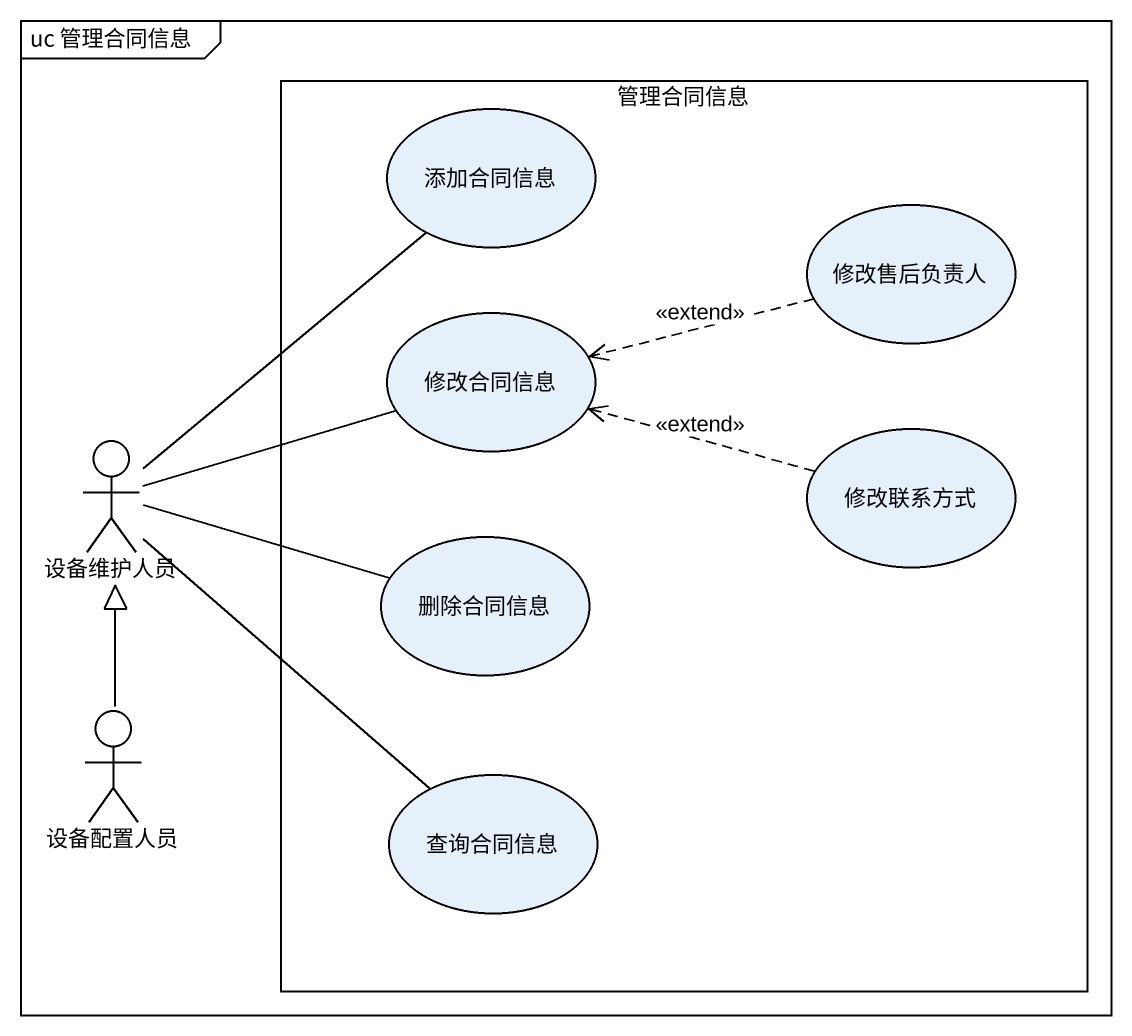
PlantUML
@startuml
mainframe uc 管理合同信息
rectangle 管理合同信息 {
  usecase 添加合同信息
  usecase 修改售后负责人
  usecase 修改合同信息
  usecase 修改联系方式
  usecase 删除合同信息
  usecase 查询合同信息
}
actor 设备维护人员
actor 设备配置人员
修改售后负责人 .left.> 修改合同信息 : <<extend>>
设备维护人员 -up- 添加合同信息
设备维护人员 -right- 修改合同信息
设备维护人员 -right- 删除合同信息
设备维护人员 -- 查询合同信息
修改联系方式 .left.> 修改合同信息 : <<extend>>
设备配置人员 -up-|> 设备维护人员
@enduml
